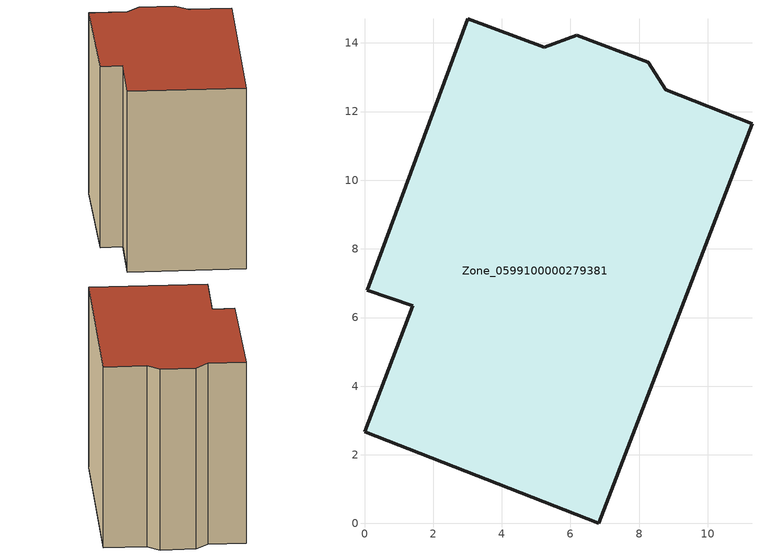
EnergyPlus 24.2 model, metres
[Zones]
Zone_0599100000279381
 floor ground (C_G): 11.29,11.65 6.82,0 0,2.67 1.41,6.34 0.08,6.8 3,14.71 5.23,13.87 6.18,14.22 8.26,13.43 8.78,12.63 z0
 wall outside (C_F): 8.78,12.63 8.26,13.43 6.18,14.22 5.23,13.87 3,14.71 0.08,6.8 1.41,6.34 0,2.67 6.82,0 11.29,11.65 8.78,12.63 z0:12.1
 roof outside (C_R): 6.82,0 11.29,11.65 8.78,12.63 8.26,13.43 6.18,14.22 5.23,13.87 3,14.71 0.08,6.8 1.41,6.34 0,2.67 z12.1
[BUILDING]
Pand.0599100000279381: North Axis=0; Terrain=City; Loads Convergence Tolerance Value=0.04; Temperature Convergence Tolerance Value=0.4; Solar Distribution=FullExterior; Maximum Number of Warmup Days=25; Minimum Number of Warmup Days=1
[Site:Location]
Rotterdam.The.Hague.AP_ZH_NLD Design_Conditions: Latitude=51.96; Longitude=4.45; Time Zone=1; Elevation=-4.5
[SITE:GROUNDTEMPERATURE:BUILDINGSURFACE]
18, 18, 18, 18, 18, 18, 18, 18, 18, 18, 18, 18
[MATERIAL] Thermal Absorptance=0.9; Solar Absorptance=0.7; Visible Absorptance=0.7
Name | Roughness | Thickness | Conductivity | Density | Specific Heat
G.TI.1946 | MediumSmooth | 0.15 | 1 | 540 | 1210
F.TI.1946 | Rough | 0.3 | 0.857143 | 1920 | 840
R.TI.1946 | MediumRough | 0.2 | 0.1 | 1500 | 1000
[CONSTRUCTION]
C_G: G.TI.1946
C_F: F.TI.1946
C_R: R.TI.1946
[ZONE]
Zone_0599100000279381: Type=1; Multiplier=1; Ceiling Height=Autocalculate; Volume=Autocalculate; Floor Area=autocalculate; Part of Total Floor Area=Yes
[ZONEINFILTRATION:DESIGNFLOWRATE]
Infil_Zone_0599100000279381: Zone or ZoneList or Space or SpaceList=Zone_0599100000279381; Schedule=AlwaysOn; Design Flow Rate Calculation Method=Flow/Area; Flow Rate per Floor Area=0.003; Constant Term Coefficient=1; Temperature Term Coefficient=0; Velocity Term Coefficient=0; Velocity Squared Term Coefficient=0
[HVACTEMPLATE:ZONE:IDEALLOADSAIRSYSTEM]
Zone_0599100000279381: Maximum Heating Supply Air Temperature=50; Minimum Cooling Supply Air Temperature=13; Maximum Heating Supply Air Humidity Ratio=0.0156; Minimum Cooling Supply Air Humidity Ratio=0.0077; Heating Limit=NoLimit; Cooling Limit=NoLimit; Dehumidification Control Type=ConstantSensibleHeatRatio; Cooling Sensible Heat Ratio=0.7; Dehumidification Setpoint=60; Humidification Control Type=None; Humidification Setpoint=30; Outdoor Air Method=None; Outdoor Air Flow Rate per Person=0.00944; Outdoor Air Flow Rate per Zone Floor Area=0; Outdoor Air Flow Rate per Zone=0; Demand Controlled Ventilation Type=None; Outdoor Air Economizer Type=NoEconomizer; Heat Recovery Type=None; Sensible Heat Recovery Effectiveness=0.7; Latent Heat Recovery Effectiveness=0.65
[ZONECONTROL:THERMOSTAT]
ThermostatControl_Zone_0599100000279381: Zone or ZoneList=Zone_0599100000279381; Control Type Schedule=DualSetpointControlType; Control 1=Thermostat_Zone_0599100000279381; Temperature Difference Between Cutout And Setpoint=0
[THERMOSTATSETPOINT:DUALSETPOINT]
Thermostat_Zone_0599100000279381: Heating Setpoint Temperature Schedule=HeatingSetpoint_Zone_0599100000279381; Cooling Setpoint Temperature Schedule=CoolingSetpoint_Zone_0599100000279381
[SCHEDULE:COMPACT]
HeatingSetpoint_Zone_0599100000279381: Through: 12/31, For: AllDays, Until: 24:00, 21
CoolingSetpoint_Zone_0599100000279381: Through: 12/31, For: AllDays, Until: 24:00, 24
DualSetpointControlType: Through: 12/31, For: AllDays, Until: 24:00, 4
AlwaysOn: Through: 12/31, For: AllDays, Until: 24:00, 1
